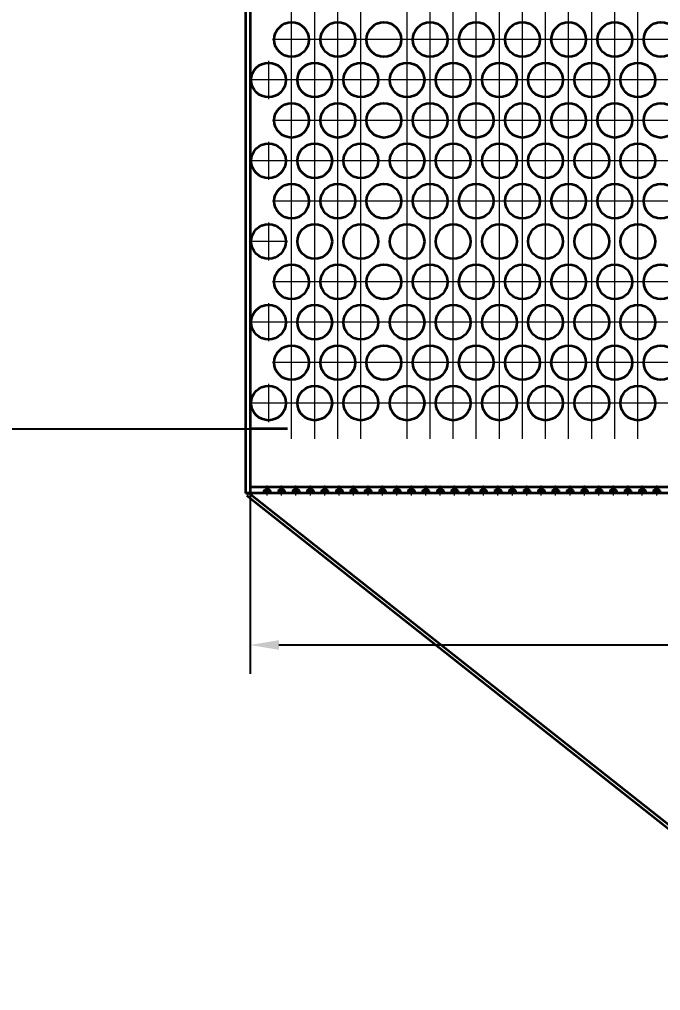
# Model space of a CAD drawing. Header units: millimetres. Extents: x -5488 to 14225, y -250 to 10250.
# Drawn here: x 1506 to 2617, y 1728 to 3412 of the extents above; entities that cross this region are included whole.
import ezdxf

# ---------------------------------------------------------------- set-up
doc = ezdxf.new("R2010")
doc.units = ezdxf.units.MM
doc.header["$LTSCALE"] = 250
doc.linetypes.add('CENTER', pattern=[2, 1.25, -0.25, 0.25, -0.25])
doc.linetypes.add('点画线', pattern=[18, 12, -2, 2, -2])
doc.layers.get('0').update_dxf_attribs({"lineweight": 25})
for name, color, linetype, lineweight in [('1轮廓实线层', 7, 'Continuous', 25), ('3中心线层', 1, 'CENTER', 15), ('EB0', 7, 'Continuous', 35), ('中心线层', 1, '点画线', 18), ('尺寸线层', 3, 'Continuous', 18)]:
    doc.layers.add(name, color=color, linetype=linetype, lineweight=lineweight)
doc.styles.add('TH_GBDIM', font='txt_2.shx', dxfattribs={"width": 0.8, "bigfont": 'gbcbig.shx'})
doc.styles.add('标准', font='txt', dxfattribs={"width": 0.667, "bigfont": 'gbcbig.shx'})
doc.dimstyles.new('TH_GBDIM', dxfattribs={"dimscale": 25, "dimtxt": 3.5, "dimasz": 2, "dimexe": 2, "dimexo": 1, "dimgap": 1.5, "dimtad": 1, "dimdec": 0, "dimzin": 0, "dimdsep": 46, "dimtxsty": 'TH_GBDIM', "dimcen": 2.5, "dimclrd": 4, "dimclre": 4, "dimclrt": 3, "dimadec": 0, "dimazin": 0, "dimtfac": 0.714286, "dimtdec": 0, "dimtmove": 0, "dimatfit": 3, "dimfxl": 0, "dimtzin": 0, "dimlwd": -1, "dimlwe": -1, "dimarcsym": 0})
doc.dimstyles.new('标准', dxfattribs={"dimscale": 35, "dimtxt": 3.8, "dimasz": 2.2, "dimexe": 0.5, "dimexo": 1.5, "dimgap": 1.63, "dimtad": 1, "dimdec": 0, "dimdsep": 46, "dimtxsty": '标准', "dimcen": 0, "dimdle": 6, "dimclrd": 6, "dimclre": 6, "dimclrt": 6, "dimaunit": 1, "dimazin": 2, "dimtfac": 1, "dimtdec": 0, "dimtmove": 0, "dimatfit": 3, "dimfxl": 0, "dimtolj": 1, "dimtzin": 0, "dimarcsym": 0})

# ---------------------------------------------------------------- blocks, each defined once
blk = doc.blocks.new('*D421')
at = {"layer": 'Defpoints', "color": 0}
for p in [(1944.6, 6844), (1231.3, 2701.5), (1970.6, 2701.5)]:
    blk.add_point(p, dxfattribs=at)
at = {"layer": '尺寸线层', "color": 6, "lineweight": -2}
for p, q in [((1892.1, 6844), (1213.8, 6844)), ((1231.3, 6767), (1231.3, 2778.5)), ((1918.1, 2701.5), (1213.8, 2701.5))]:
    blk.add_line(p, q, dxfattribs=at)
at = {"layer": '尺寸线层', "color": 6}
for points in [[(1218.4, 6767), (1244.1, 6767), (1231.3, 6844)], [(1218.4, 2778.5), (1244.1, 2778.5), (1231.3, 2701.5)]]:
    blk.add_solid(points, dxfattribs=at)
at = {"layer": '尺寸线层', "color": 6, "insert": (1107.7, 4769), "char_height": 133, "attachment_point": 5, "rotation": 90, "style": '标准', "bg_fill": 3, "box_fill_scale": 1.1, "bg_fill_color": 256, "bg_fill_true_color": 13158600, "bg_fill_transparency": 398240}
blk.add_mtext('\\A1;4143', dxfattribs=at)
blk = doc.blocks.new('*D432')
at = {"color": 4}
for p, q in [((1905.6, 2676.5), (1905.6, 2277.1)), ((4714.6, 2565.5), (4714.6, 2277.1)), ((1955.6, 2327.1), (4664.6, 2327.1))]:
    blk.add_line(p, q, dxfattribs=at)
for points in [[(1955.6, 2335.4), (1955.6, 2318.7), (1905.6, 2327.1)], [(4664.6, 2335.4), (4664.6, 2318.7), (4714.6, 2327.1)]]:
    blk.add_solid(points, dxfattribs=at)
at = {"layer": 'Defpoints', "color": 0}
for p in [(1905.6, 2701.5), (4714.6, 2590.5), (4714.6, 2327.1)]:
    blk.add_point(p, dxfattribs=at)
at = {"color": 3, "insert": (3310.1, 2408.3), "char_height": 87.5, "attachment_point": 5, "style": 'TH_GBDIM'}
blk.add_mtext('2809', dxfattribs=at)

msp = doc.modelspace()

# ---------------------------------------------------------------- linework, layer by layer
for p, q in [((1929.1, 2594.79), (1929.1, 2590.54)), ((1929.1, 2594.79), (1941.1, 2594.79)), ((1933.85, 2597.54), (1933.85, 2600.54)), ((1933.85, 2597.54), (1936.35, 2597.54)), ((1935.1, 2600.54), (1935.1, 2590.54)), ((1935.1, 2600.54), (1935.1, 2590.54)), ((1936.35, 2597.54), (1936.35, 2600.54)), ((1941.1, 2594.79), (1941.1, 2590.54)), ((1954.1, 2594.79), (1954.1, 2590.54)), ((1954.1, 2594.79), (1966.1, 2594.79)), ((1958.85, 2597.54), (1958.85, 2600.54)), ((1958.85, 2597.54), (1961.35, 2597.54)), ((1960.1, 2600.54), (1960.1, 2590.54)), ((1961.35, 2597.54), (1961.35, 2600.54)), ((1966.1, 2594.79), (1966.1, 2590.54)), ((1979.1, 2594.79), (1979.1, 2590.54)), ((1979.1, 2594.79), (1991.1, 2594.79)), ((1983.85, 2597.54), (1983.85, 2600.54)), ((1983.85, 2597.54), (1986.35, 2597.54)), ((1985.1, 2600.54), (1985.1, 2590.54)), ((1986.35, 2597.54), (1986.35, 2600.54)), ((1991.1, 2594.79), (1991.1, 2590.54)), ((2004.1, 2594.79), (2004.1, 2590.54)), ((2004.1, 2594.79), (2016.1, 2594.79)), ((2008.85, 2597.54), (2008.85, 2600.54)), ((2008.85, 2597.54), (2011.35, 2597.54)), ((2010.1, 2600.54), (2010.1, 2590.54)), ((2011.35, 2597.54), (2011.35, 2600.54)), ((2016.1, 2594.79), (2016.1, 2590.54)), ((2029.1, 2594.79), (2029.1, 2590.54)), ((2029.1, 2594.79), (2041.1, 2594.79)), ((2033.85, 2597.54), (2033.85, 2600.54)), ((2033.85, 2597.54), (2036.35, 2597.54)), ((2035.1, 2600.54), (2035.1, 2590.54)), ((2036.35, 2597.54), (2036.35, 2600.54)), ((2041.1, 2594.79), (2041.1, 2590.54)), ((2054.1, 2594.79), (2054.1, 2590.54)), ((2054.1, 2594.79), (2066.1, 2594.79)), ((2058.85, 2597.54), (2058.85, 2600.54)), ((2058.85, 2597.54), (2061.35, 2597.54)), ((2060.1, 2600.54), (2060.1, 2590.54)), ((2061.35, 2597.54), (2061.35, 2600.54)), ((2066.1, 2594.79), (2066.1, 2590.54)), ((2079.1, 2594.79), (2079.1, 2590.54)), ((2079.1, 2594.79), (2091.1, 2594.79)), ((2083.85, 2597.54), (2083.85, 2600.54)), ((2083.85, 2597.54), (2086.35, 2597.54)), ((2085.1, 2600.54), (2085.1, 2590.54)), ((2086.35, 2597.54), (2086.35, 2600.54)), ((2091.1, 2594.79), (2091.1, 2590.54)), ((2104.1, 2594.79), (2104.1, 2590.54)), ((2104.1, 2594.79), (2116.1, 2594.79)), ((2108.85, 2597.54), (2108.85, 2600.54)), ((2108.85, 2597.54), (2111.35, 2597.54)), ((2110.1, 2600.54), (2110.1, 2590.54)), ((2111.35, 2597.54), (2111.35, 2600.54)), ((2116.1, 2594.79), (2116.1, 2590.54)), ((2129.1, 2594.79), (2129.1, 2590.54)), ((2129.1, 2594.79), (2141.1, 2594.79)), ((2133.85, 2597.54), (2133.85, 2600.54)), ((2133.85, 2597.54), (2136.35, 2597.54)), ((2135.1, 2600.54), (2135.1, 2590.54)), ((2136.35, 2597.54), (2136.35, 2600.54)), ((2141.1, 2594.79), (2141.1, 2590.54)), ((2154.1, 2594.79), (2154.1, 2590.54)), ((2154.1, 2594.79), (2166.1, 2594.79)), ((2158.85, 2597.54), (2158.85, 2600.54)), ((2158.85, 2597.54), (2161.35, 2597.54)), ((2160.1, 2600.54), (2160.1, 2590.54)), ((2161.35, 2597.54), (2161.35, 2600.54)), ((2166.1, 2594.79), (2166.1, 2590.54)), ((2179.1, 2594.79), (2179.1, 2590.54)), ((2179.1, 2594.79), (2191.1, 2594.79)), ((2183.85, 2597.54), (2183.85, 2600.54)), ((2183.85, 2597.54), (2186.35, 2597.54)), ((2185.1, 2600.54), (2185.1, 2590.54)), ((2186.35, 2597.54), (2186.35, 2600.54)), ((2191.1, 2594.79), (2191.1, 2590.54)), ((2204.1, 2594.79), (2204.1, 2590.54)), ((2204.1, 2594.79), (2216.1, 2594.79)), ((2208.85, 2597.54), (2208.85, 2600.54)), ((2208.85, 2597.54), (2211.35, 2597.54)), ((2210.1, 2600.54), (2210.1, 2590.54)), ((2211.35, 2597.54), (2211.35, 2600.54)), ((2216.1, 2594.79), (2216.1, 2590.54)), ((2229.1, 2594.79), (2229.1, 2590.54)), ((2229.1, 2594.79), (2241.1, 2594.79)), ((2233.85, 2597.54), (2233.85, 2600.54)), ((2233.85, 2597.54), (2236.35, 2597.54)), ((2235.1, 2600.54), (2235.1, 2590.54)), ((2236.35, 2597.54), (2236.35, 2600.54)), ((2241.1, 2594.79), (2241.1, 2590.54)), ((2254.1, 2594.79), (2254.1, 2590.54)), ((2254.1, 2594.79), (2266.1, 2594.79)), ((2258.85, 2597.54), (2258.85, 2600.54)), ((2258.85, 2597.54), (2261.35, 2597.54)), ((2260.1, 2600.54), (2260.1, 2590.54)), ((2261.35, 2597.54), (2261.35, 2600.54)), ((2266.1, 2594.79), (2266.1, 2590.54)), ((2279.1, 2594.79), (2279.1, 2590.54)), ((2279.1, 2594.79), (2291.1, 2594.79)), ((2283.85, 2597.54), (2283.85, 2600.54)), ((2283.85, 2597.54), (2286.35, 2597.54)), ((2285.1, 2600.54), (2285.1, 2590.54)), ((2286.35, 2597.54), (2286.35, 2600.54)), ((2291.1, 2594.79), (2291.1, 2590.54)), ((2304.1, 2594.79), (2304.1, 2590.54)), ((2304.1, 2594.79), (2316.1, 2594.79)), ((2308.85, 2597.54), (2308.85, 2600.54)), ((2308.85, 2597.54), (2311.35, 2597.54)), ((2310.1, 2600.54), (2310.1, 2590.54)), ((2311.35, 2597.54), (2311.35, 2600.54)), ((2316.1, 2594.79), (2316.1, 2590.54)), ((2329.1, 2594.79), (2329.1, 2590.54)), ((2329.1, 2594.79), (2341.1, 2594.79)), ((2333.85, 2597.54), (2333.85, 2600.54)), ((2333.85, 2597.54), (2336.35, 2597.54)), ((2335.1, 2600.54), (2335.1, 2590.54)), ((2336.35, 2597.54), (2336.35, 2600.54)), ((2341.1, 2594.79), (2341.1, 2590.54)), ((2354.1, 2594.79), (2354.1, 2590.54)), ((2354.1, 2594.79), (2366.1, 2594.79)), ((2358.85, 2597.54), (2358.85, 2600.54)), ((2358.85, 2597.54), (2361.35, 2597.54)), ((2360.1, 2600.54), (2360.1, 2590.54)), ((2361.35, 2597.54), (2361.35, 2600.54)), ((2366.1, 2594.79), (2366.1, 2590.54)), ((2379.1, 2594.79), (2379.1, 2590.54)), ((2379.1, 2594.79), (2391.1, 2594.79)), ((2383.85, 2597.54), (2383.85, 2600.54)), ((2383.85, 2597.54), (2386.35, 2597.54)), ((2385.1, 2600.54), (2385.1, 2590.54)), ((2386.35, 2597.54), (2386.35, 2600.54)), ((2391.1, 2594.79), (2391.1, 2590.54)), ((2404.1, 2594.79), (2404.1, 2590.54)), ((2404.1, 2594.79), (2416.1, 2594.79)), ((2408.85, 2597.54), (2408.85, 2600.54)), ((2408.85, 2597.54), (2411.35, 2597.54)), ((2410.1, 2600.54), (2410.1, 2590.54)), ((2411.35, 2597.54), (2411.35, 2600.54)), ((2416.1, 2594.79), (2416.1, 2590.54)), ((2429.1, 2594.79), (2429.1, 2590.54)), ((2429.1, 2594.79), (2441.1, 2594.79)), ((2433.85, 2597.54), (2433.85, 2600.54)), ((2433.85, 2597.54), (2436.35, 2597.54)), ((2435.1, 2600.54), (2435.1, 2590.54)), ((2436.35, 2597.54), (2436.35, 2600.54)), ((2441.1, 2594.79), (2441.1, 2590.54)), ((2454.1, 2594.79), (2454.1, 2590.54)), ((2454.1, 2594.79), (2466.1, 2594.79)), ((2458.85, 2597.54), (2458.85, 2600.54)), ((2458.85, 2597.54), (2461.35, 2597.54)), ((2460.1, 2600.54), (2460.1, 2590.54)), ((2461.35, 2597.54), (2461.35, 2600.54)), ((2466.1, 2594.79), (2466.1, 2590.54)), ((2479.1, 2594.79), (2479.1, 2590.54)), ((2479.1, 2594.79), (2491.1, 2594.79)), ((2483.85, 2597.54), (2483.85, 2600.54)), ((2483.85, 2597.54), (2486.35, 2597.54)), ((2485.1, 2600.54), (2485.1, 2590.54)), ((2486.35, 2597.54), (2486.35, 2600.54)), ((2491.1, 2594.79), (2491.1, 2590.54)), ((2504.1, 2594.79), (2504.1, 2590.54)), ((2504.1, 2594.79), (2516.1, 2594.79)), ((2508.85, 2597.54), (2508.85, 2600.54)), ((2508.85, 2597.54), (2511.35, 2597.54)), ((2510.1, 2600.54), (2510.1, 2590.54)), ((2511.35, 2597.54), (2511.35, 2600.54)), ((2516.1, 2594.79), (2516.1, 2590.54)), ((2529.1, 2594.79), (2529.1, 2590.54)), ((2529.1, 2594.79), (2541.1, 2594.79)), ((2533.85, 2597.54), (2533.85, 2600.54)), ((2533.85, 2597.54), (2536.35, 2597.54)), ((2535.1, 2600.54), (2535.1, 2590.54)), ((2536.35, 2597.54), (2536.35, 2600.54)), ((2541.1, 2594.79), (2541.1, 2590.54)), ((2554.1, 2594.79), (2554.1, 2590.54)), ((2554.1, 2594.79), (2566.1, 2594.79)), ((2558.85, 2597.54), (2558.85, 2600.54)), ((2558.85, 2597.54), (2561.35, 2597.54)), ((2560.1, 2600.54), (2560.1, 2590.54)), ((2561.35, 2597.54), (2561.35, 2600.54)), ((2566.1, 2594.79), (2566.1, 2590.54)), ((2579.1, 2594.79), (2579.1, 2590.54)), ((2579.1, 2594.79), (2591.1, 2594.79)), ((2583.85, 2597.54), (2583.85, 2600.54)), ((2583.85, 2597.54), (2586.35, 2597.54)), ((2585.1, 2600.54), (2585.1, 2590.54)), ((2586.35, 2597.54), (2586.35, 2600.54)), ((2591.1, 2594.79), (2591.1, 2590.54)), ((2604.1, 2594.79), (2604.1, 2590.54)), ((2604.1, 2594.79), (2616.1, 2594.79)), ((2608.85, 2597.54), (2608.85, 2600.54)), ((2608.85, 2597.54), (2611.35, 2597.54)), ((2610.1, 2600.54), (2610.1, 2590.54)), ((2611.35, 2597.54), (2611.35, 2600.54)), ((2616.1, 2594.79), (2616.1, 2590.54)), ((1904.25, 2590.54), (1900.19, 2586.12))]:
    msp.add_line(p, q)
at = {"layer": '1轮廓实线层'}
for p, q in [((1929.1, 2594.79), (1933.85, 2597.54)), ((1941.1, 2594.79), (1936.35, 2597.54)), ((1954.1, 2594.79), (1958.85, 2597.54)), ((1966.1, 2594.79), (1961.35, 2597.54)), ((1979.1, 2594.79), (1983.85, 2597.54)), ((1991.1, 2594.79), (1986.35, 2597.54)), ((2004.1, 2594.79), (2008.85, 2597.54)), ((2016.1, 2594.79), (2011.35, 2597.54)), ((2029.1, 2594.79), (2033.85, 2597.54)), ((2041.1, 2594.79), (2036.35, 2597.54)), ((2054.1, 2594.79), (2058.85, 2597.54)), ((2066.1, 2594.79), (2061.35, 2597.54)), ((2079.1, 2594.79), (2083.85, 2597.54)), ((2091.1, 2594.79), (2086.35, 2597.54)), ((2104.1, 2594.79), (2108.85, 2597.54)), ((2116.1, 2594.79), (2111.35, 2597.54)), ((2129.1, 2594.79), (2133.85, 2597.54)), ((2141.1, 2594.79), (2136.35, 2597.54)), ((2154.1, 2594.79), (2158.85, 2597.54)), ((2166.1, 2594.79), (2161.35, 2597.54)), ((2179.1, 2594.79), (2183.85, 2597.54)), ((2191.1, 2594.79), (2186.35, 2597.54)), ((2204.1, 2594.79), (2208.85, 2597.54)), ((2216.1, 2594.79), (2211.35, 2597.54)), ((2229.1, 2594.79), (2233.85, 2597.54)), ((2241.1, 2594.79), (2236.35, 2597.54)), ((2254.1, 2594.79), (2258.85, 2597.54)), ((2266.1, 2594.79), (2261.35, 2597.54)), ((2279.1, 2594.79), (2283.85, 2597.54)), ((2291.1, 2594.79), (2286.35, 2597.54)), ((2304.1, 2594.79), (2308.85, 2597.54)), ((2316.1, 2594.79), (2311.35, 2597.54)), ((2329.1, 2594.79), (2333.85, 2597.54)), ((2341.1, 2594.79), (2336.35, 2597.54)), ((2354.1, 2594.79), (2358.85, 2597.54)), ((2366.1, 2594.79), (2361.35, 2597.54)), ((2379.1, 2594.79), (2383.85, 2597.54)), ((2391.1, 2594.79), (2386.35, 2597.54)), ((2404.1, 2594.79), (2408.85, 2597.54)), ((2416.1, 2594.79), (2411.35, 2597.54)), ((2429.1, 2594.79), (2433.85, 2597.54)), ((2441.1, 2594.79), (2436.35, 2597.54)), ((2454.1, 2594.79), (2458.85, 2597.54)), ((2466.1, 2594.79), (2461.35, 2597.54)), ((2479.1, 2594.79), (2483.85, 2597.54)), ((2491.1, 2594.79), (2486.35, 2597.54)), ((2504.1, 2594.79), (2508.85, 2597.54)), ((2516.1, 2594.79), (2511.35, 2597.54)), ((2529.1, 2594.79), (2533.85, 2597.54)), ((2541.1, 2594.79), (2536.35, 2597.54)), ((2554.1, 2594.79), (2558.85, 2597.54)), ((2566.1, 2594.79), (2561.35, 2597.54)), ((2579.1, 2594.79), (2583.85, 2597.54)), ((2591.1, 2594.79), (2586.35, 2597.54)), ((2604.1, 2594.79), (2608.85, 2597.54)), ((2616.1, 2594.79), (2611.35, 2597.54))]:
    msp.add_line(p, q, dxfattribs=at)
at = {"layer": '3中心线层'}
for p, q in [((1935.1, 2586.52), (1935.1, 2603.29)), ((1960.1, 2586.52), (1960.1, 2603.29)), ((1985.1, 2586.52), (1985.1, 2603.29)), ((2010.1, 2586.52), (2010.1, 2603.29)), ((2035.1, 2586.52), (2035.1, 2603.29)), ((2060.1, 2586.52), (2060.1, 2603.29)), ((2085.1, 2586.52), (2085.1, 2603.29)), ((2110.1, 2586.52), (2110.1, 2603.29)), ((2135.1, 2586.52), (2135.1, 2603.29)), ((2160.1, 2586.52), (2160.1, 2603.29)), ((2185.1, 2586.52), (2185.1, 2603.29)), ((2210.1, 2586.52), (2210.1, 2603.29)), ((2235.1, 2586.52), (2235.1, 2603.29)), ((2260.1, 2586.52), (2260.1, 2603.29)), ((2285.1, 2586.52), (2285.1, 2603.29)), ((2310.1, 2586.52), (2310.1, 2603.29)), ((2335.1, 2586.52), (2335.1, 2603.29)), ((2360.1, 2586.52), (2360.1, 2603.29)), ((2385.1, 2586.52), (2385.1, 2603.29)), ((2410.1, 2586.52), (2410.1, 2603.29)), ((2435.1, 2586.52), (2435.1, 2603.29)), ((2460.1, 2586.52), (2460.1, 2603.29)), ((2485.1, 2586.52), (2485.1, 2603.29)), ((2510.1, 2586.52), (2510.1, 2603.29)), ((2535.1, 2586.52), (2535.1, 2603.29)), ((2560.1, 2586.52), (2560.1, 2603.29)), ((2585.1, 2586.52), (2585.1, 2603.29)), ((2610.1, 2586.52), (2610.1, 2603.29))]:
    msp.add_line(p, q, dxfattribs=at)
at = {"layer": 'EB0'}
for p, q in [((1970.6, 2701.54), (1904.6, 2701.54)), ((4714.6, 2600.54), (1905.6, 2600.54)), ((4722.6, 2590.54), (1897.6, 2590.54)), ((1900.19, 2586.12), (2985.1, 1728.01)), ((1904.25, 2590.54), (2989.17, 1732.42))]:
    msp.add_line(p, q, dxfattribs=at)
for centre in [(1977.6, 3376.54), (2057.6, 3376.54), (2137.6, 3376.54), (2217.6, 3376.54), (2297.6, 3376.54), (2377.6, 3376.54), (2457.6, 3376.54), (2537.6, 3376.54), (2617.6, 3376.54), (1937.6, 3306.54), (2017.6, 3306.54), (2097.6, 3306.54), (2097.6, 3306.54), (2177.6, 3306.54), (2177.6, 3306.54), (2257.6, 3306.54), (2337.6, 3306.54), (2417.6, 3306.54), (2497.6, 3306.54), (2577.6, 3306.54), (1977.6, 3236.54), (2057.6, 3236.54), (2137.6, 3236.54), (2217.6, 3236.54), (2297.6, 3236.54), (2377.6, 3236.54), (2457.6, 3236.54), (2537.6, 3236.54), (2617.6, 3236.54), (1937.6, 3166.54), (2017.6, 3166.54), (2097.6, 3166.54), (2097.6, 3166.54), (2177.6, 3166.54), (2177.6, 3166.54), (2257.6, 3166.54), (2337.6, 3166.54), (2417.6, 3166.54), (2497.6, 3166.54), (2577.6, 3166.54), (1977.6, 3096.54), (2057.6, 3096.54), (2137.6, 3096.54), (2217.6, 3096.54), (2297.6, 3096.54), (2377.6, 3096.54), (2457.6, 3096.54), (2537.6, 3096.54), (2617.6, 3096.54), (1937.6, 3026.54), (2017.6, 3026.54), (2097.6, 3026.54), (2097.6, 3026.54), (2177.6, 3026.54), (2177.6, 3026.54), (2257.6, 3026.54), (2337.6, 3026.54), (2417.6, 3026.54), (2497.6, 3026.54), (2577.6, 3026.54), (1977.6, 2956.54), (2057.6, 2956.54), (2137.6, 2956.54), (2217.6, 2956.54), (2297.6, 2956.54), (2377.6, 2956.54), (2457.6, 2956.54), (2537.6, 2956.54), (2617.6, 2956.54), (1937.6, 2886.54), (2017.6, 2886.54), (2097.6, 2886.54), (2097.6, 2886.54), (2177.6, 2886.54), (2177.6, 2886.54), (2257.6, 2886.54), (2337.6, 2886.54), (2417.6, 2886.54), (2497.6, 2886.54), (2577.6, 2886.54), (1977.6, 2816.54), (2057.6, 2816.54), (2137.6, 2816.54), (2217.6, 2816.54), (2297.6, 2816.54), (2377.6, 2816.54), (2457.6, 2816.54), (2537.6, 2816.54), (2617.6, 2816.54), (1937.6, 2746.54), (2017.6, 2746.54), (2097.6, 2746.54), (2097.6, 2746.54), (2177.6, 2746.54), (2177.6, 2746.54), (2257.6, 2746.54), (2337.6, 2746.54), (2417.6, 2746.54), (2497.6, 2746.54), (2577.6, 2746.54)]:
    msp.add_circle(centre, 30, dxfattribs=at)
at = {"layer": '中心线层', "linetype": '点画线', "lineweight": 18}
for p, q in [((1977.6, 2684.43), (1977.6, 6844.04)), ((2017.6, 2684.43), (2017.6, 6844.04)), ((2057.6, 2684.43), (2057.6, 6844.04)), ((2097.6, 2684.43), (2097.6, 6844.04)), ((2097.6, 2684.43), (2097.6, 6844.04)), ((2177.6, 2684.43), (2177.6, 6844.04)), ((2177.6, 2684.43), (2177.6, 6844.04)), ((2217.6, 2684.43), (2217.6, 6844.04)), ((2257.6, 2684.43), (2257.6, 6844.04)), ((2297.6, 2684.43), (2297.6, 6844.04)), ((2337.6, 2684.43), (2337.6, 6844.04)), ((2377.6, 2684.43), (2377.6, 6844.04)), ((2417.6, 2684.43), (2417.6, 6844.04)), ((2457.6, 2684.43), (2457.6, 6844.04)), ((2497.6, 2684.43), (2497.6, 6844.04)), ((2537.6, 2684.43), (2537.6, 6844.04)), ((2577.6, 2684.43), (2577.6, 6844.04)), ((1977.6, 3343.54), (1977.6, 3409.54)), ((2170.6, 3376.54), (1944.6, 3376.54)), ((1937.6, 3339.54), (1937.6, 3273.54)), ((1970.6, 3306.54), (1904.6, 3306.54)), ((1977.6, 3203.54), (1977.6, 3269.54)), ((2170.6, 3236.54), (1944.6, 3236.54)), ((1937.6, 3199.54), (1937.6, 3133.54)), ((1970.6, 3166.54), (1904.6, 3166.54)), ((1977.6, 3063.54), (1977.6, 3129.54)), ((2170.6, 3096.54), (1944.6, 3096.54)), ((1937.6, 3059.54), (1937.6, 2993.54)), ((1970.6, 3026.54), (1904.6, 3026.54)), ((1977.6, 2923.54), (1977.6, 2989.54)), ((2170.6, 2956.54), (1944.6, 2956.54)), ((1937.6, 2919.54), (1937.6, 2853.54)), ((1970.6, 2886.54), (1904.6, 2886.54)), ((1977.6, 2783.54), (1977.6, 2849.54)), ((2170.6, 2816.54), (1944.6, 2816.54)), ((1937.6, 2779.54), (1937.6, 2713.54)), ((2097.6, 2713.54), (2097.6, 2779.54)), ((2177.6, 2713.54), (2177.6, 2779.54)), ((1970.6, 2746.54), (1904.6, 2746.54))]:
    msp.add_line(p, q, dxfattribs=at)

# ---------------------------------------------------------------- next in the draw order: dimensions: what is measured, and where the dimension line sits
at = {"layer": '尺寸线层'}
dim = msp.add_linear_dim(base=(1231.27065941, 2701.53625611), p1=(1944.60286944, 6844.03625611), p2=(1970.60286944, 2701.53625611), angle=270, dimstyle='标准', override={"dimsah": 1, "dimtfill": 1, "dimtzin": 8}, dxfattribs=at)
dim.commit()
dim.dimension.update_dxf_attribs({"geometry": '*D421', "text_midpoint": (1231.27065941, 4769.03625611), "dimtype": 160})

# ---------------------------------------------------------------- next in the draw order: linework, layer by layer
at = {"layer": 'EB0'}
for p, q in [((1897.6, 7746.54), (1897.6, 2590.54)), ((1905.6, 7746.54), (1905.6, 2590.54))]:
    msp.add_line(p, q, dxfattribs=at)
at = {"layer": '中心线层', "linetype": '点画线', "lineweight": 18}
for p, q in [((1977.6, 2684.43), (1977.6, 6844.04)), ((4715.6, 3376.54), (1944.6, 3376.54)), ((4715.6, 3306.54), (1944.6, 3306.54)), ((4715.6, 3236.54), (1944.6, 3236.54)), ((4715.6, 3166.54), (1944.6, 3166.54)), ((4715.6, 3096.54), (1944.6, 3096.54)), ((4715.6, 2956.54), (1944.6, 2956.54)), ((4715.6, 2886.54), (1944.6, 2886.54)), ((4715.6, 2816.54), (1944.6, 2816.54)), ((4715.6, 2746.54), (1944.6, 2746.54))]:
    msp.add_line(p, q, dxfattribs=at)

# ---------------------------------------------------------------- next in the draw order: dimensions: what is measured, and where the dimension line sits
dim = msp.add_linear_dim(base=(4714.6, 2327.06), p1=(1905.6, 2701.54), p2=(4714.6, 2590.54), dimstyle='TH_GBDIM')
dim.commit()
dim.dimension.update_dxf_attribs({"geometry": '*D432', "text_midpoint": (3310.1, 2408.31)})

doc.saveas('drawing.dxf')
